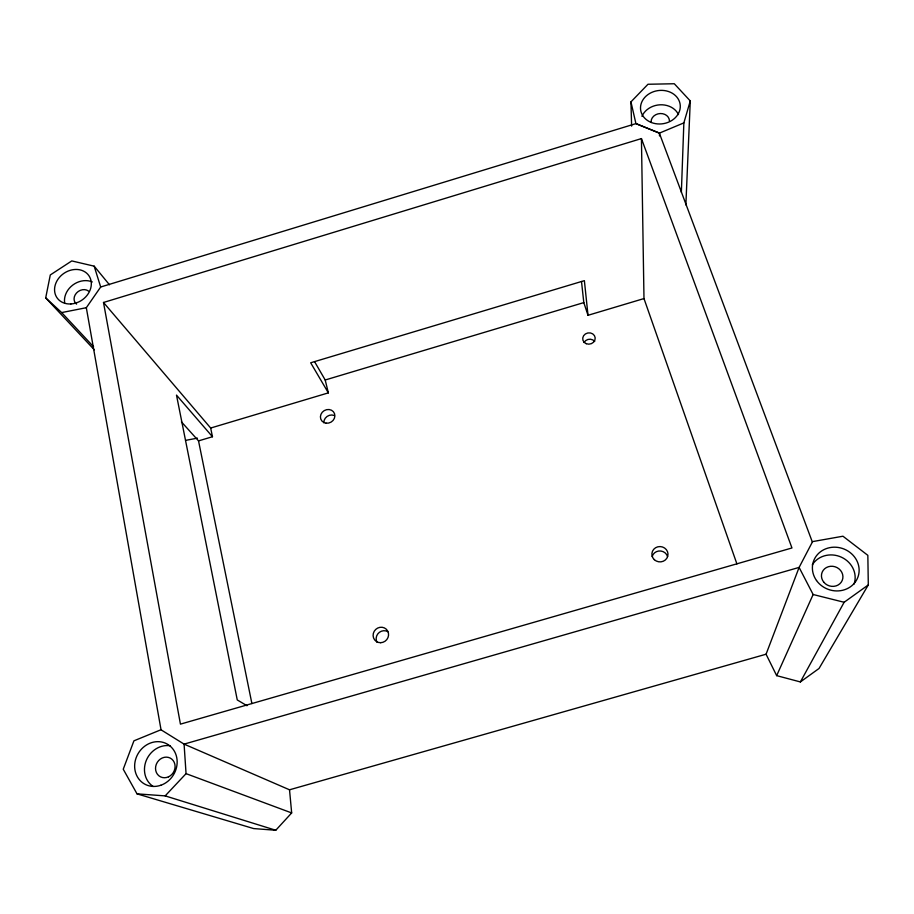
<?xml version="1.0" encoding="UTF-8"?>
<svg xmlns="http://www.w3.org/2000/svg" width="914" height="914" viewBox="0 0 914 914"><rect width="100%" height="100%" fill="white"/><g stroke="black" fill="none" stroke-linecap="round" stroke-linejoin="round"><path stroke-width="1.37" d="M659.485 135.935L659.497 133.09L683.855 122.899L690.276 100.94L674.292 83.745L647.98 84.259L630.946 101.888L631.62 126.132M681.364 192.317L683.855 122.899M685.866 204.919L690.276 100.94M94.325 349.811L45.7 297.873L50.293 274.954L71.772 260.924L94.176 266.168L109.474 284.791M766.069 654.218L799.11 567.411L812.592 541.602L842.959 536.221L867.843 555.346L868.3 584.926L819.024 668.488L800.378 681.935L776.66 675.64L766.069 654.218L289.521 789.799L184.08 744.122L160.955 729.76L133.924 740.831L123.241 769.222L137.02 793.855L253.669 828.575L275.777 830.255L291.669 812.934L289.521 789.799M776.66 675.64L813.129 594.511L799.11 567.411L184.08 744.122L186.056 773.644L165.171 795.888L137.02 793.855M800.378 681.935L844.136 602.269L868.3 584.926M45.7 297.873L61.672 312.577L86.316 307.71L100.677 287.007L635.927 123.619L659.497 133.09M103.499 302.477L641.434 138.585L791.958 547.966L180.435 724.139L103.499 302.477L210.666 428.038L212.471 436.732L198.532 440.891L181.418 421.845M314.542 361.601L325.201 379.996L583.806 302.603L581.498 281.489M210.666 428.038L328.354 392.871L325.201 379.996M583.806 302.603L588.01 315.296L643.982 298.57L641.434 138.585M185.553 440.377L197.435 438.149M161.035 729.772L86.316 307.71M813.129 594.511L844.136 602.269M165.171 795.888L275.777 830.255M186.056 773.644L291.669 812.934M246.986 705.722L237.263 699.941L176.493 395.111L212.471 436.732M61.672 312.577L93.582 346.783M328.354 392.871L310.68 362.789L584.377 280.655L588.01 315.296M812.375 542.093L659.348 133.136L635.927 123.619L630.946 101.888M643.982 298.57L736.901 563.892M94.176 266.168L100.677 287.007M198.532 440.891L251.898 703.563M584.046 342.533A6.204 5.61 -9.3 0 1 594.728 341.482M652.15 556.615A7.975 7.586 6.1 0 1 667.551 556.557M323.842 422.759A7.335 6.638 -30.2 0 1 334.216 415.47M377.071 642.348A7.849 7.483 -45.1 0 1 387.81 631.643M64.654 302.865A19.068 15.938 -35.1 0 1 72.754 285.077A19.068 15.938 -35.1 0 1 92.303 281.958M76.559 304.122A8.946 7.472 -35.1 0 1 76.513 293.006A8.946 7.472 -35.1 0 1 88.498 291.04M153.106 786.451A22.542 20.291 -59.8 0 1 146.331 760.299A22.542 20.291 -59.8 0 1 170.027 745.744M812.295 564.829A23.124 21.285 19.8 0 1 841.463 557.22A23.124 21.285 19.8 0 1 854.053 584.103M641.959 116.341A19.605 16.532 -7.7 0 1 660.091 104.802A19.605 16.532 -7.7 0 1 678.496 114.604M651.099 121.665A9.186 7.746 -7.7 0 1 660.251 113.542A9.186 7.746 -7.7 0 1 669.436 120.934M586.251 343.698A6.272 5.655 -9.4 0 0 595.185 337.883A6.272 5.655 -9.4 0 0 585.406 333.941A6.272 5.655 -9.4 0 0 586.251 343.698M380.647 642.702A7.94 7.552 -44.8 0 0 387.639 630.923A7.94 7.552 -44.8 0 0 374.226 631.266A7.94 7.552 -44.8 0 0 380.647 642.702M654.333 559.688A8.066 7.666 5.7 0 0 667.757 556.18A8.066 7.666 5.7 0 0 657.737 546.835A8.066 7.666 5.7 0 0 654.333 559.688M326.184 423.193A7.415 6.695 -30.1 0 0 334.524 413.631A7.415 6.695 -30.1 0 0 322.254 412.248A7.415 6.695 -30.1 0 0 326.184 423.193M160.795 785.263A22.976 20.634 -59.5 0 0 171.375 747.229A22.976 20.634 -59.5 0 0 135.535 759.66A22.976 20.634 -59.5 0 0 160.795 785.263M651.282 122.476A19.948 16.749 -7.9 0 0 680.267 105.578A19.948 16.749 -7.9 0 0 649.648 93.479A19.948 16.749 -7.9 0 0 651.282 122.476M70.915 303.962A19.4 16.132 -35 0 0 89.8 277.193A19.4 16.132 -35 0 0 58.142 279.01A19.4 16.132 -35 0 0 70.915 303.962M816.51 580.516A23.593 21.673 19.3 0 0 856.886 579.476A23.593 21.673 19.3 0 0 833.888 547.189A23.593 21.673 19.3 0 0 816.51 580.516M168.473 776.843A10.568 9.506 -59.8 0 0 171.752 759.088A10.568 9.506 -59.8 0 0 155.711 766.378A10.568 9.506 -59.8 0 0 168.473 776.843M823.8 582.195A10.842 9.974 19.8 0 0 842.194 580.481A10.842 9.974 19.8 0 0 830.563 566.292A10.842 9.974 19.8 0 0 823.8 582.195"/></g></svg>
